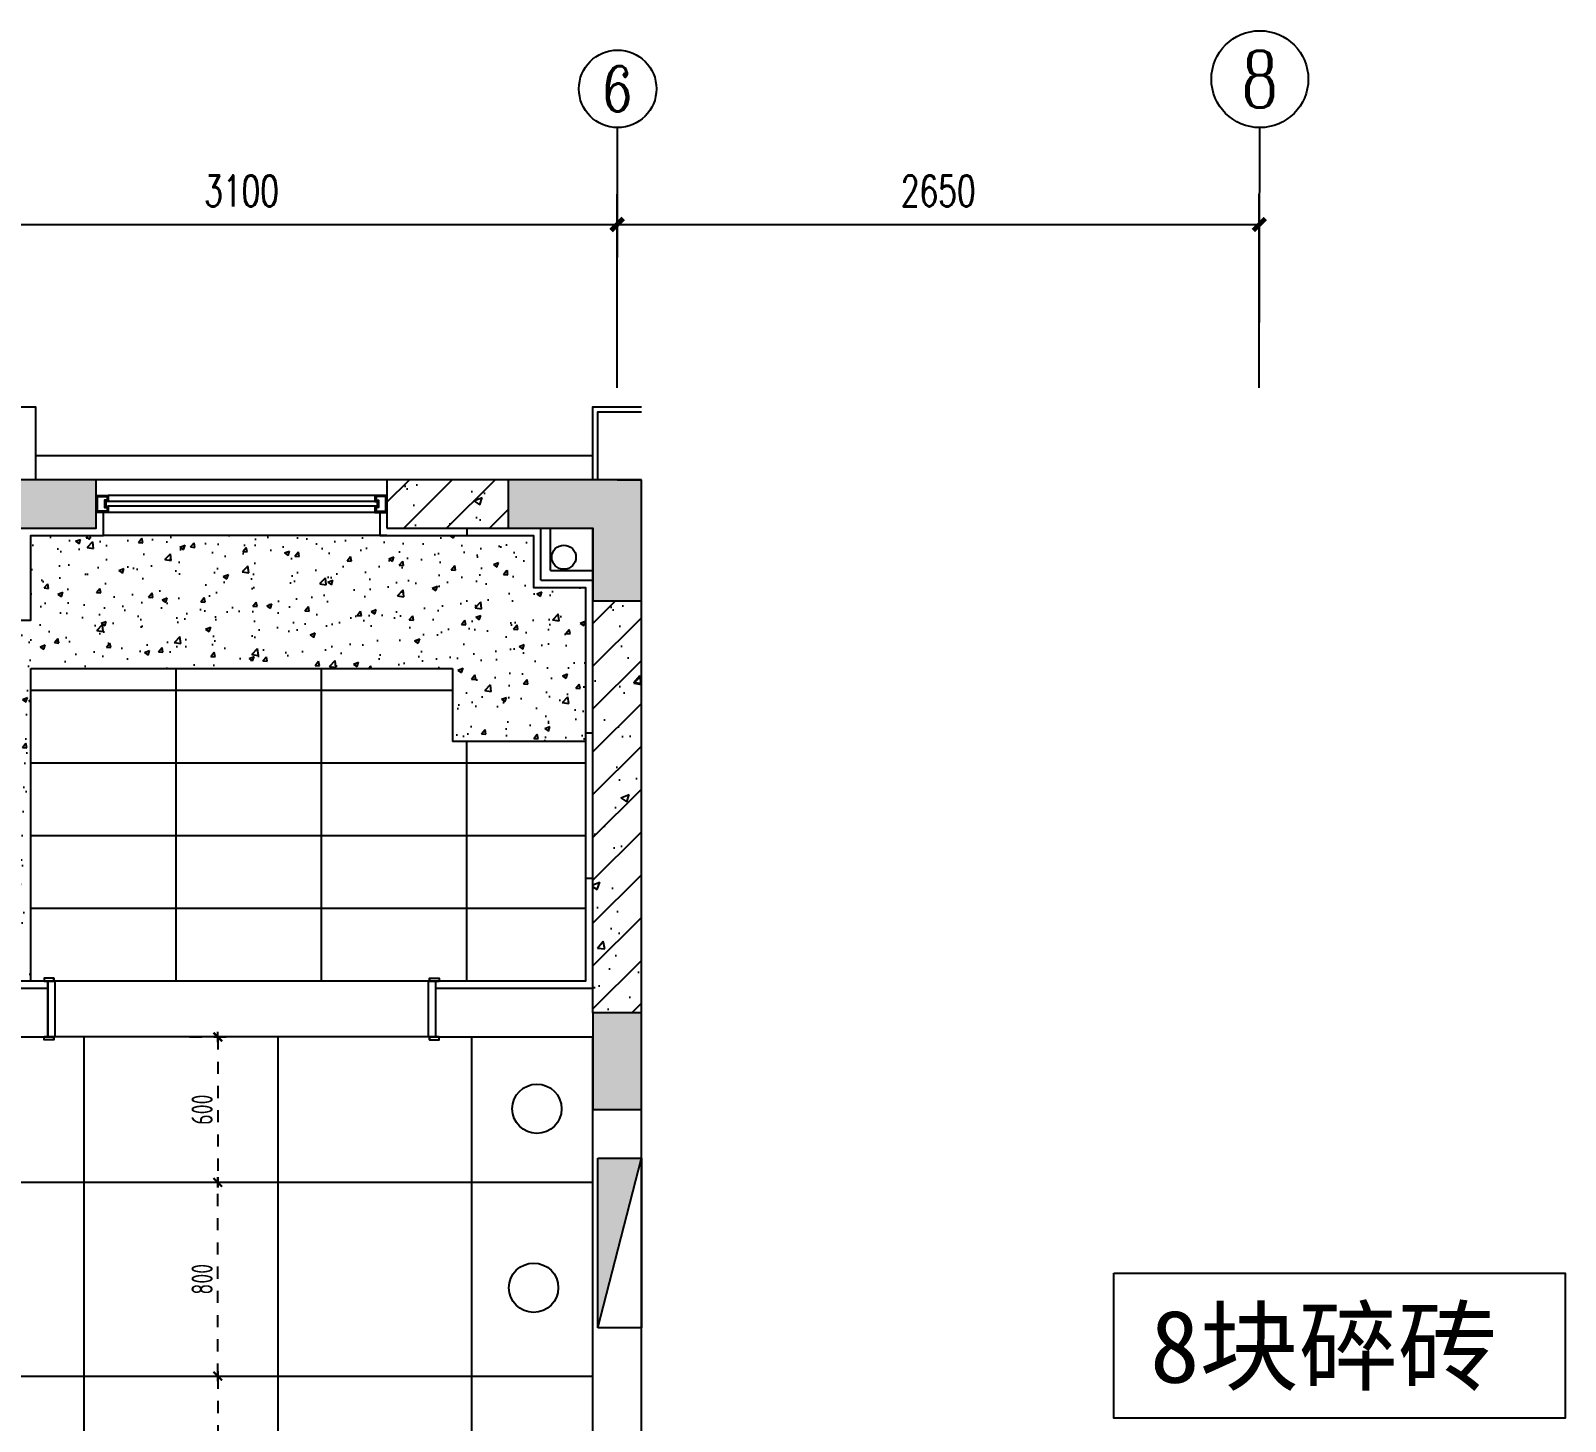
# Model space of a CAD drawing. Extents: x 133656 to 214778, y 12424 to 51506.
# Drawn here: x 207819 to 214152, y 21513 to 27253 of the extents above; entities that cross this region are included whole.
import ezdxf
from ezdxf.enums import TextEntityAlignment as Align

# ---------------------------------------------------------------- set-up
doc = ezdxf.new("R2010")
doc.units = 0
doc.header["$MEASUREMENT"] = 0
doc.linetypes.add('家具虚线平面', pattern=[100, 50, -50])
doc.layers.get('Defpoints').update_dxf_attribs({"color": 8})
for name, color, linetype in [('A-HATH', 8, 'Continuous'), ('A3.土建轴号', 160, 'Continuous'), ('A32.土建轴线标注', 52, 'Continuous'), ('A4.土建窗户', 152, 'Continuous'), ('AXIS_TEXT', 7, 'Continuous'), ('B1.新建全高墙', 202, 'Continuous'), ('B4.装修完成面', 112, 'Continuous'), ('E1.地面-(平面图)', 136, 'Continuous'), ('P-EQUIP_消火栓', 7, 'Continuous'), ('P-VPIPE-污水', 2, 'Continuous'), ('PUB_HATCH', 8, 'Continuous'), ('WALL', 6, 'Continuous'), ('xj', 8, 'Continuous')]:
    doc.layers.add(name, color=color, linetype=linetype)
doc.styles.add('_TCH_AXIS', font='COMPLEX', dxfattribs={"bigfont": 'GBCBIG'})
doc.styles.add('_TCH_DIM_T3', font='SIMPLEX', dxfattribs={"width": 0.705882, "bigfont": 'GBCBIG'})
doc.styles.add('COMPLEX', font='COMPLEX')
doc.styles.add('标注数字', font='dim.shx', dxfattribs={"width": 0.8})
doc.styles.add('黑体', font='simhei.ttf')
doc.dimstyles.new('_TCH_ARCH&&50', dxfattribs={"dimtxt": 127.5, "dimasz": 50, "dimexe": 125, "dimexo": 150, "dimgap": 75, "dimtad": 1, "dimdec": 0, "dimzin": 0, "dimdsep": 46, "dimtxsty": '_TCH_DIM_T3', "dimblk": 'ARCHTICK', "dimcen": 0.09, "dimclrd": 44, "dimclre": 44, "dimclrt": 2, "dimazin": 2, "dimtfac": 1, "dimtdec": 0, "dimtix": 1, "dimtmove": 2, "dimatfit": 3, "dimldrblk": 'DOT', "dimfxl": 1, "dimtolj": 1, "dimtzin": 0, "dimarcsym": 0})
doc.dimstyles.new('设计2017', dxfattribs={"dimscale": 100, "dimtxt": 2.5, "dimasz": 0.06, "dimexe": 2, "dimexo": 2.5, "dimgap": 0.6, "dimtad": 1, "dimdec": 0, "dimrnd": 5, "dimzin": 0, "dimdsep": 46, "dimtxsty": '标注数字', "dimblk": 'HBA_DIMENSION_TICK', "dimcen": 0.125, "dimclrd": 44, "dimclre": 44, "dimclrt": 50, "dimadec": 0, "dimazin": 0, "dimtfac": 1, "dimtdec": 0, "dimtix": 1, "dimtmove": 0, "dimatfit": 3, "dimldrblk": 'HBA_Leader_Arrow', "dimfxl": 7, "dimfxlon": 1, "dimtvp": 1, "dimtolj": 1, "dimtzin": 0, "dimarcsym": 0})

# ---------------------------------------------------------------- blocks, each defined once
blk = doc.blocks.new('结构')
at = {"layer": 'A-HATH'}
for points in [[(0, 4150), (850, 4150), (850, 4350), (-200, 4350), (-200, 3850), (0, 3850)], [(2900, 2150), (2900, 1750), (3100, 1750), (3100, 2150)]]:
    blk.add_hatch(color=256, dxfattribs=at).paths.add_polyline_path(points, flags=0)
blk.add_hatch(color=256, dxfattribs=at).paths.add_polyline_path([(3100, 3850), (3100, 4350), (2550, 4350), (2550, 4150), (2900, 4150), (2900, 3850)])
at = {"layer": 'WALL'}
for points in [[(0, 4150), (850, 4150), (850, 4350), (-200, 4350), (-200, 3850), (0, 3850), (0, 4150)], [(2900, 2150), (2900, 1750), (3100, 1750), (3100, 2150), (2900, 2150)]]:
    blk.add_lwpolyline(points, close=True, dxfattribs=at)
blk.add_lwpolyline([(3100, 4350), (2900, 4350), (2550, 4350), (2550, 4150), (2900, 4150), (2900, 3850), (3100, 3850), (3100, 4350)], dxfattribs=at)
blk = doc.blocks.new('_AXISO')
blk.add_circle((0, 0), 0.5)
at = {"layer": 'A32.土建轴线标注', "style": 'COMPLEX', "width": 1.041667}
blk.add_attdef('A', text='', height=0.56, dxfattribs=at).set_placement((-0.25, -0.28), (0.25, -0.28), align=Align.FIT)
blk = doc.blocks.new('_ArchTick')
at = {"color": 0, "linetype": 'ByBlock', "const_width": 0.4}
blk.add_lwpolyline([(-0.5, -0.5), (0.5, 0.5)], dxfattribs=at)
blk = doc.blocks.new('*D397')
at = {"layer": 'A3.土建轴号', "color": 44, "lineweight": -2, "transparency": 16777216}
for p, q in [((207139.5, 25928.7), (207139.5, 26577.7)), ((210239.5, 25928.7), (210239.5, 26577.7)), ((207139.5, 26452.7), (210239.5, 26452.7))]:
    blk.add_line(p, q, dxfattribs=at)
at = {"layer": 'Defpoints', "color": 0, "transparency": 16777216}
for p in [(210239.5, 26452.7), (207139.5, 25778.7), (210239.5, 25778.7)]:
    blk.add_point(p, dxfattribs=at)
at = {"layer": 'A3.土建轴号', "color": 44, "lineweight": -2, "transparency": 16777216, "xscale": 50, "yscale": 50, "zscale": 50, "rotation": 180}
blk.add_blockref('_ArchTick', (207139.5, 26452.7), dxfattribs=at)
at = {"layer": 'A3.土建轴号', "color": 44, "lineweight": -2, "transparency": 16777216, "xscale": 50, "yscale": 50, "zscale": 50}
blk.add_blockref('_ArchTick', (210239.5, 26452.7), dxfattribs=at)
at = {"layer": 'A3.土建轴号', "color": 2, "transparency": 16777216, "insert": (208689.5, 26591.5), "char_height": 127.5, "attachment_point": 5, "style": '_TCH_DIM_T3'}
blk.add_mtext('\\A1;3100', dxfattribs=at)
blk = doc.blocks.new('_Dot')
at = {"color": 0, "linetype": 'ByBlock', "lineweight": -2}
blk.add_line((-0.5, 0), (-1, 0), dxfattribs=at)
at = {"color": 0, "linetype": 'ByBlock', "const_width": 0.5}
blk.add_lwpolyline([(-0.25, 0, 1), (0.25, 0, 1)], format="xyb", close=True, dxfattribs=at)
blk = doc.blocks.new('*D398')
at = {"layer": 'A3.土建轴号', "color": 44, "lineweight": -2, "transparency": 16777216}
for p, q in [((210239.5, 25928.7), (210239.5, 26577.7)), ((212889.5, 25928.7), (212889.5, 26577.7)), ((210239.5, 26452.7), (212889.5, 26452.7))]:
    blk.add_line(p, q, dxfattribs=at)
at = {"layer": 'Defpoints', "color": 0, "transparency": 16777216}
for p in [(212889.5, 26452.7), (210239.5, 25778.7), (212889.5, 25778.7)]:
    blk.add_point(p, dxfattribs=at)
at = {"layer": 'A3.土建轴号', "color": 44, "lineweight": -2, "transparency": 16777216, "xscale": 50, "yscale": 50, "zscale": 50, "rotation": 180}
blk.add_blockref('_ArchTick', (210239.5, 26452.7), dxfattribs=at)
at = {"layer": 'A3.土建轴号', "color": 44, "lineweight": -2, "transparency": 16777216, "xscale": 50, "yscale": 50, "zscale": 50}
blk.add_blockref('_ArchTick', (212889.5, 26452.7), dxfattribs=at)
at = {"layer": 'A3.土建轴号', "color": 2, "transparency": 16777216, "insert": (211564.5, 26591.5), "char_height": 127.5, "attachment_point": 5, "style": '_TCH_DIM_T3'}
blk.add_mtext('\\A1;2650', dxfattribs=at)
blk = doc.blocks.new('$TwtSys$00000434')
for p, q in [((-0.5, 0.5), (-0.5, -0.5)), ((-0.5, -0.5), (0.5, 0.5)), ((0.5, 0.5), (-0.5, 0.5)), ((0.5, -0.5), (0.5, 0.5)), ((-0.5, -0.5), (0.5, -0.5))]:
    blk.add_line(p, q)
blk.add_solid([(0.5, -0.5), (0.5, 0.5), (-0.5, -0.5)])
blk = doc.blocks.new('*U88')
at = {"layer": 'A4.土建窗户'}
for points in [[(0, 1200), (0, 1150), (-25, 1150), (-25, 1160), (-45, 1160), (-45, 1150), (-70, 1150), (-70, 1200)], [(-5, 1195), (-5, 1155), (-20, 1155), (-20, 1165), (-50, 1165), (-50, 1155), (-65, 1155), (-65, 1195)], [(0, 0), (0, 50), (-25, 50), (-25, 40), (-45, 40), (-45, 50), (-70, 50), (-70, 0)], [(-5, 5), (-5, 45), (-20, 45), (-20, 35), (-50, 35), (-50, 45), (-65, 45), (-65, 5)]]:
    blk.add_lwpolyline(points, close=True, dxfattribs=at)
at = {"layer": 'A4.土建窗户', "flags": 128}
for points in [[(-70, 1150), (-70, 50)], [(0, 1150), (0, 50)]]:
    blk.add_lwpolyline(points, dxfattribs=at)
at = {"layer": 'A4.土建窗户', "color": 8, "flags": 128}
for points in [[(-45, 1150), (-45, 50)], [(-25, 1150), (-25, 50)]]:
    blk.add_lwpolyline(points, dxfattribs=at)
blk = doc.blocks.new('线条方形')
at = {"color": 0}
blk.add_lwpolyline([(0, -12), (0, 0), (-40, 0)], dxfattribs=at)
blk.add_lwpolyline([(-40, 0), (0, 0), (0, -12), (-40, -12)], close=True, dxfattribs=at)
blk = doc.blocks.new('*U147')
at = {"layer": 'B4.装修完成面', "color": 33}
for p, q in [((25, 112), (25, -118)), ((50, 112), (55, 112)), ((55, 112), (55, -118)), ((45, -118), (55, -118))]:
    blk.add_line(p, q, dxfattribs=at)
at = {"layer": 'B4.装修完成面', "color": 33, "xscale": -1, "rotation": 180}
blk.add_blockref('线条方形', (50, 112), dxfattribs=at)
at = {"layer": 'B4.装修完成面', "color": 33}
blk.add_blockref('线条方形', (50, -118), dxfattribs=at)
blk = doc.blocks.new('HBA_DIMENSION_TICK')
at = {"color": 0, "linetype": 'ByBlock'}
for p, q in [((-10, 0), (0, 0)), ((0, 0), (10, 0))]:
    blk.add_line(p, q, dxfattribs=at)
at = {"color": 50, "linetype": 'ByBlock'}
blk.add_solid([(-10, -7), (-7, -10), (7, 10), (10, 7)], dxfattribs=at)
blk = doc.blocks.new('*D380')
at = {"layer": 'Defpoints', "color": 0, "linetype": '家具虚线平面', "transparency": 16777216}
for p in [(208387.9, 21699.6), (208387.9, 20899.6), (208591.4, 20899.6)]:
    blk.add_point(p, dxfattribs=at)
at = {"layer": 'E1.地面-(平面图)', "color": 44, "linetype": '家具虚线平面', "lineweight": -2, "transparency": 16777216}
for p, q in [((208475.4, 21699.6), (208661.4, 21699.6)), ((208591.4, 21697.5), (208591.4, 20901.7)), ((208475.4, 20899.6), (208661.4, 20899.6))]:
    blk.add_line(p, q, dxfattribs=at)
at = {"layer": 'E1.地面-(平面图)', "color": 44, "linetype": '家具虚线平面', "lineweight": -2, "transparency": 16777216, "xscale": 2.1, "yscale": 2.1, "zscale": 2.1}
for p, rotation in [((208591.4, 21699.6), 90), ((208591.4, 20899.6), 270)]:
    blk.add_blockref('HBA_DIMENSION_TICK', p, dxfattribs=dict(at, rotation=rotation))
at = {"layer": 'E1.地面-(平面图)', "color": 50, "linetype": '家具虚线平面', "transparency": 16777216, "insert": (208526.7, 21299.6), "char_height": 87.5, "attachment_point": 5, "rotation": 90, "style": '标注数字'}
blk.add_mtext('\\A1;800', dxfattribs=at)
blk = doc.blocks.new('HBA_Leader_Arrow')
at = {"color": 0, "linetype": 'ByBlock', "ltscale": 0.5}
blk.add_line((3.5, 0), (-10, 0), dxfattribs=at)
for points in [[(-11, 11.3), (-6.6, 14.4), (-0.6, 0), (3.5, 0)], [(-11, -11.3), (-6.6, -14.4), (-0.6, 0), (3.5, 0)]]:
    blk.add_solid(points, dxfattribs=at)
blk = doc.blocks.new('*D382')
at = {"layer": 'Defpoints', "color": 0, "linetype": '家具虚线平面', "transparency": 16777216}
for p in [(208387.9, 22499.6), (208591.4, 22499.6), (208387.9, 21699.6)]:
    blk.add_point(p, dxfattribs=at)
at = {"layer": 'E1.地面-(平面图)', "color": 44, "linetype": '家具虚线平面', "lineweight": -2, "transparency": 16777216}
for p, q in [((208475.4, 22499.6), (208661.4, 22499.6)), ((208591.4, 21701.7), (208591.4, 22497.5)), ((208475.4, 21699.6), (208661.4, 21699.6))]:
    blk.add_line(p, q, dxfattribs=at)
at = {"layer": 'E1.地面-(平面图)', "color": 44, "linetype": '家具虚线平面', "lineweight": -2, "transparency": 16777216, "xscale": 2.1, "yscale": 2.1, "zscale": 2.1}
for p, rotation in [((208591.4, 22499.6), 90), ((208591.4, 21699.6), 270)]:
    blk.add_blockref('HBA_DIMENSION_TICK', p, dxfattribs=dict(at, rotation=rotation))
at = {"layer": 'E1.地面-(平面图)', "color": 50, "linetype": '家具虚线平面', "transparency": 16777216, "insert": (208526.7, 22099.6), "char_height": 87.5, "attachment_point": 5, "rotation": 90, "style": '标注数字'}
blk.add_mtext('\\A1;800', dxfattribs=at)
blk = doc.blocks.new('*D383')
at = {"layer": 'Defpoints', "color": 0, "linetype": '家具虚线平面', "transparency": 16777216}
for p in [(208387.9, 23099.6), (208387.9, 22499.6), (208591.4, 22499.6)]:
    blk.add_point(p, dxfattribs=at)
at = {"layer": 'E1.地面-(平面图)', "color": 44, "linetype": '家具虚线平面', "lineweight": -2, "transparency": 16777216}
for p, q in [((208475.4, 23099.6), (208661.4, 23099.6)), ((208591.4, 23097.5), (208591.4, 22501.7)), ((208475.4, 22499.6), (208661.4, 22499.6))]:
    blk.add_line(p, q, dxfattribs=at)
at = {"layer": 'E1.地面-(平面图)', "color": 44, "linetype": '家具虚线平面', "lineweight": -2, "transparency": 16777216, "xscale": 2.1, "yscale": 2.1, "zscale": 2.1}
for p, rotation in [((208591.4, 23099.6), 90), ((208591.4, 22499.6), 270)]:
    blk.add_blockref('HBA_DIMENSION_TICK', p, dxfattribs=dict(at, rotation=rotation))
at = {"layer": 'E1.地面-(平面图)', "color": 50, "linetype": '家具虚线平面', "transparency": 16777216, "insert": (208526.7, 22799.6), "char_height": 87.5, "attachment_point": 5, "rotation": 90, "style": '标注数字'}
blk.add_mtext('\\A1;600', dxfattribs=at)

msp = doc.modelspace()

# ---------------------------------------------------------------- hatches: boundary and pattern name
at = {"layer": 'E1.地面-(平面图)'}
h = msp.add_hatch(dxfattribs=at)
h.set_pattern_fill('AR-CONC', color=5, scale=30)
h.set_pattern_definition([(50, (-912460.65, -166761.63), (215.178055, -18.82564), [22.5, -247.5]), (355, (-912460.65, -166761.63), (-41.6254, 225.65764), [18, -198]), (100.451444, (-912442.72, -166763.2), (173.552654, 206.831997), [19.122058, -210.342634]), (46.1842, (-912460.65, -166701.63), (320.1724, -49.655784), [33.75, -371.25]), (96.635635, (-912433.97, -166705.77), (280.39858, 292.23558), [28.6831, -315.51413]), (351.184164, (-912460.65, -166701.63), (280.39858, 292.23558), [27, -297]), (21, (-912430.65, -166716.63), (179.072116, -120.785667), [22.5, -247.5]), (326, (-912430.65, -166716.63), (72.9946, 217.545014), [18, -198]), (71.451445, (-912415.73, -166726.7), (252.066713, 96.759346), [19.122057, -210.342634]), (37.5, (-912460.65, -166761.634), (3.6479566, 99.868156), [0, -195.6, 0, -201, 0, -198.75]), (7.5, (-912460.65, -166761.63), (78.920861, 118.323514), [0, -114.6, 0, -191.1, 0, -75.75]), (327.5, (-912527.55, -166761.634), (160.146731, -6.7664615), [0, -75, 0, -234, 0, -310.5]), (317.5, (-912557.55, -166761.63), (174.95585, 30.031495), [0, -97.5, 0, -155.4, 0, -220.5])])
h.paths.add_polyline_path([(209559.5, 24619.6), (207819.5, 24619.6), (207819.5, 23329.6), (207269.5, 23329.6), (207269.5, 24819.6), (207819.5, 24819.6), (207819.5, 25169.6), (209894.5, 25169.8), (209894.5, 24954.6), (210109.5, 24954.6), (210109.5, 24319.6), (209559.5, 24319.6)])
h = msp.add_hatch(dxfattribs=at)
h.set_pattern_fill('_USER', color=256, scale=800, double=1, pattern_type=0)
h.set_pattern_definition([(0, (207239.55, 20099.6), (0, 800), []), (90, (207239.55, 20099.6), (-800, 5e-14), [])])
h.paths.add_polyline_path([(210139.5, 23099.6), (207239.5, 23099.6), (207239.5, 20099.6), (204139.5, 20099.6), (204139.5, 18899.6), (207239.5, 18899.6), (207239.5, 14499.6), (207699.5, 14499.6), (207699.5, 14519.6), (210779.5, 14519.6), (210779.5, 14499.6), (211239.5, 14499.6), (211239.5, 18899.6), (211789.5, 18899.6), (211789.5, 20099.6), (210139.5, 20099.6)])
at = {"layer": 'PUB_HATCH'}
h = msp.add_hatch(dxfattribs=at)
h.set_pattern_fill('钢筋混凝土', color=256, scale=50, style=0)
h.set_pattern_definition([(45, (266814.59, 4873.25), (-88.38835, 88.38835), []), (50, (266814.6, 4873.25), (358.6301, -31.376), [37.5, -412.5]), (355, (266814.6, 4873.25), (-69.3757, 376.096), [30, -330]), (100.4514, (266844.48, 4870.64), (289.2547, 344.7198), [31.87, -350.571]), (46.1842, (266814.6, 4973.25), (533.6205, -82.7595), [56.25, -618.75]), (96.6356, (266859.06, 4966.36), (467.3314, 487.059), [47.805, -525.8565]), (351.1842, (266814.6, 4973.25), (467.331, 487.0593), [45, -495]), (21, (266864.6, 4948.25), (298.4535, -201.3094), [37.5, -412.5]), (326, (266864.6, 4948.25), (121.6577, 362.575), [30, -330]), (71.4514, (266889.46, 4931.48), (420.1113, 161.2652), [31.87, -350.571]), (37.5, (266814.59, 4873.25), (6.07993, 166.44693), [0, -326, 0, -335, 0, -331.25]), (7.5, (266814.59, 4873.25), (131.53477, 197.20586), [0, -191, 0, -318.5, 0, -126.25]), (327.5, (266703.09, 4873.25), (266.91122, -11.27744), [0, -125, 0, -390, 0, -517.5]), (317.5, (266653.1, 4873.25), (291.5931, 50.0525), [0, -162.5, 0, -259, 0, -367.5])])
h.paths.add_polyline_path([(209789.5, 25399.5), (209289.5, 25399.5), (209289.5, 25199.6), (209789.5, 25199.6)])
h = msp.add_hatch(dxfattribs=at)
h.set_pattern_fill('钢筋混凝土', color=256, scale=50, style=0)
h.set_pattern_definition([(45, (267664.59, 4373.25), (-88.38835, 88.38835), []), (50, (267664.6, 4373.25), (358.6301, -31.376), [37.5, -412.5]), (355, (267664.6, 4373.25), (-69.3757, 376.096), [30, -330]), (100.4514, (267694.48, 4370.64), (289.2547, 344.7198), [31.87, -350.571]), (46.1842, (267664.6, 4473.25), (533.6205, -82.7595), [56.25, -618.75]), (96.6356, (267709.06, 4466.36), (467.3314, 487.059), [47.805, -525.8565]), (351.1842, (267664.6, 4473.25), (467.331, 487.0593), [45, -495]), (21, (267714.6, 4448.25), (298.4535, -201.3094), [37.5, -412.5]), (326, (267714.6, 4448.25), (121.6577, 362.575), [30, -330]), (71.4514, (267739.46, 4431.48), (420.1113, 161.2652), [31.87, -350.571]), (37.5, (267664.59, 4373.25), (6.07993, 166.44693), [0, -326, 0, -335, 0, -331.25]), (7.5, (267664.59, 4373.25), (131.53477, 197.20586), [0, -191, 0, -318.5, 0, -126.25]), (327.5, (267553.09, 4373.25), (266.91122, -11.27744), [0, -125, 0, -390, 0, -517.5]), (317.5, (267503.1, 4373.25), (291.5931, 50.0525), [0, -162.5, 0, -259, 0, -367.5])])
h.paths.add_polyline_path([(210339.5, 24899.5), (210139.5, 24899.5), (210139.5, 23199.6), (210339.5, 23199.6)])

# ---------------------------------------------------------------- linework, layer by layer
at = {"layer": 'A3.土建轴号'}
for p, q in [((210239.5, 25778.7), (210241.6, 26852.7)), ((212889.5, 25778.7), (212891.6, 26852.7))]:
    msp.add_line(p, q, dxfattribs=at)
at = {"layer": 'A4.土建窗户'}
msp.add_line((209289.5, 25399.6), (208089.5, 25399.6), dxfattribs=at)
at = {"layer": 'B1.新建全高墙'}
for p, q in [((209924.5, 24984.6), (209924.5, 25195.9)), ((209964.5, 25024.6), (209964.5, 25199.6)), ((209964.5, 25024.6), (210139.5, 25024.6)), ((209924.5, 24984.6), (210139.5, 24984.6))]:
    msp.add_line(p, q, dxfattribs=at)
at = {"layer": 'B4.装修完成面'}
for p, q in [((209289.5, 25169.6), (208119.5, 25169.6)), ((209619.5, 25199.6), (209619.5, 25169.8)), ((210109.5, 24354.6), (210139.5, 24354.6)), ((210109.5, 23754.6), (210139.5, 23754.6))]:
    msp.add_line(p, q, dxfattribs=at)
for points in [[(207889.5, 23299.6), (207889.5, 23329.6), (207269.5, 23329.6), (207269.5, 24819.6), (207819.5, 24819.6), (207819.5, 25169.6), (208119.5, 25169.6), (208119.5, 25266.3)], [(209259.5, 25264.6), (209259.5, 25169.8), (209894.5, 25169.8), (209894.5, 24954.6), (210109.5, 24954.6), (210109.5, 23329.6), (209489.5, 23329.6), (209489.5, 23299.6)]]:
    msp.add_lwpolyline(points, dxfattribs=at)
at = {"layer": 'E1.地面-(平面图)'}
for p, q in [((207819.5, 23329.6), (207819.5, 24619.6)), ((207819.5, 24619.6), (209559.5, 24619.6)), ((208419.5, 23329.6), (208419.5, 24619.6)), ((209019.5, 23329.6), (209019.5, 24619.6)), ((209559.5, 24619.6), (209559.5, 24319.6)), ((209559.5, 24529.6), (207819.5, 24529.7)), ((210109.5, 24319.6), (209559.5, 24319.6)), ((209619.5, 23329.6), (209619.5, 24319.6)), ((210109.5, 24229.6), (207819.5, 24229.7)), ((210109.5, 23929.6), (207819.5, 23929.7)), ((210109.5, 23629.6), (207819.5, 23629.7)), ((209459.5, 23329.6), (207919.5, 23329.7)), ((209459.5, 23099.6), (207919.5, 23099.6))]:
    msp.add_line(p, q, dxfattribs=at)
at = {"layer": 'E1.地面-(平面图)', "color": 1, "linetype": 'ByBlock'}
msp.add_lwpolyline([(212289.2, 22124.8), (214152.2, 22124.8), (214152.2, 21526.8), (212289.2, 21526.8)], close=True, dxfattribs=at)
at = {"layer": 'E1.地面-(平面图)', "color": 1}
for centre in [(209908.5, 22803.2), (209894.9, 22064.6)]:
    msp.add_circle(centre, 101.7, dxfattribs=at)
at = {"layer": 'P-VPIPE-污水'}
msp.add_circle((210019.5, 25079.6), 50, dxfattribs=at)
at = {"layer": 'WALL'}
for p, q in [((210239.5, 25399.6), (209289.5, 25399.6)), ((209289.5, 25399.6), (209289.5, 25199.6)), ((210239.5, 25399.6), (210339.5, 25399.6)), ((210339.5, 23199.6), (210339.5, 25399.6)), ((209289.5, 25199.6), (209789.5, 25199.6)), ((210139.5, 23199.6), (210139.5, 25199.6)), ((207889.5, 23299.6), (207239.5, 23299.6)), ((207889.5, 23099.6), (207889.5, 23299.6)), ((210139.5, 23299.6), (209489.5, 23299.6)), ((209489.5, 23299.6), (209489.5, 23099.6)), ((210339.5, 22999.6), (210339.5, 23199.6)), ((207239.5, 23099.6), (207889.5, 23099.6)), ((209489.5, 23099.6), (210139.5, 23099.6)), ((210139.5, 22909.6), (210139.5, 23099.6)), ((210339.5, 20299.6), (210339.5, 23029.6)), ((210139.5, 20099.6), (210139.5, 22909.6))]:
    msp.add_line(p, q, dxfattribs=at)
at = {"layer": 'xj'}
for points in [[(207039.5, 25399.6), (207039.5, 25699.6), (207389.5, 25699.6), (207389.5, 25649.6), (207489.5, 25649.6), (207489.5, 25699.6), (207839.3, 25699.6), (207839.3, 25399.6)], [(210139.8, 25399.6), (210139.8, 25699.6), (210339.5, 25699.6)], [(210159.8, 25399.6), (210159.8, 25679.6), (210339.5, 25679.6)], [(207839.3, 25499.6), (210139.8, 25499.6)]]:
    msp.add_lwpolyline(points, dxfattribs=at)

# ---------------------------------------------------------------- block references
at = {"layer": 'A3.土建轴号'}
ref = msp.add_blockref('_AXISO', (212891.6, 27052.7), dxfattribs=dict(at, xscale=400, yscale=400, zscale=400))
ref.add_attrib('A', '8', dxfattribs={"layer": 'AXIS_TEXT', "height": 233, "style": '_TCH_AXIS'}).set_placement((212813.9, 26936.2), (212969.2, 26936.2), align=Align.FIT)
ref = msp.add_blockref('_AXISO', (210241.6, 27012.7), dxfattribs=dict(at, xscale=320, yscale=320, zscale=320))
ref.add_attrib('A', '6', dxfattribs={"layer": 'AXIS_TEXT', "height": 186.4, "style": '_TCH_AXIS'}).set_placement((210179.5, 26919.5), (210303.7, 26919.5), align=Align.FIT)
at = {"layer": 'A4.土建窗户', "xscale": -1, "rotation": 270}
msp.add_blockref('*U88', (208089.5, 25334.6), dxfattribs=at)
at = {"layer": 'B4.装修完成面'}
msp.add_blockref('*U147', (207864.5, 23217.6), dxfattribs=at)
at = {"layer": 'B4.装修完成面', "xscale": -1}
msp.add_blockref('*U147', (209514.6, 23217.6), dxfattribs=at)
at = {"layer": 'P-EQUIP_消火栓', "xscale": -700, "yscale": 180, "zscale": 700, "rotation": 269.9999949910436}
msp.add_blockref('$TwtSys$00000434', (210249.5, 22249.6), dxfattribs=at)
at = {"layer": 'WALL'}
msp.add_blockref('结构', (207239.5, 21049.6), dxfattribs=at)

# ---------------------------------------------------------------- texts
at = {"layer": 'E1.地面-(平面图)', "color": 1, "linetype": 'ByBlock', "style": '黑体'}
msp.add_text('8块碎砖', height=300, dxfattribs=at).set_placement((212438.6, 21672.7))

# ---------------------------------------------------------------- dimensions: what is measured, and where the dimension line sits
at = {"layer": 'A3.土建轴号'}
for p1, p2, picture, middle in [((207139.5, 25778.7), (210239.5, 25778.7), '*D397', (208689.5, 26591.5)), ((210239.5, 25778.7), (212889.5, 25778.7), '*D398', (211564.5, 26591.5))]:
    dim = msp.add_aligned_dim(p1=p1, p2=p2, distance=674, dimstyle='_TCH_ARCH&&50', dxfattribs=at)
    dim.commit()
    dim.dimension.update_dxf_attribs({"geometry": picture, "text_midpoint": middle})
at = {"layer": 'E1.地面-(平面图)', "linetype": '家具虚线平面'}
for base, p1, p2, angle, picture, middle in [((208591.4, 22499.6), (208387.9, 23099.6), (208387.9, 22499.6), 270, '*D383', (208526.7, 22799.6)), ((208591.4, 22499.6), (208387.9, 21699.6), (208387.9, 22499.6), 90, '*D382', (208526.7, 22099.6)), ((208591.4, 20899.6), (208387.9, 21699.6), (208387.9, 20899.6), 270, '*D380', (208526.7, 21299.6))]:
    dim = msp.add_linear_dim(base=base, p1=p1, p2=p2, angle=angle, dimstyle='设计2017', override={"dimscale": 35, "dimtmove": 2}, dxfattribs=at)
    dim.commit()
    dim.dimension.update_dxf_attribs({"geometry": picture, "text_midpoint": middle})

doc.saveas('drawing.dxf')
